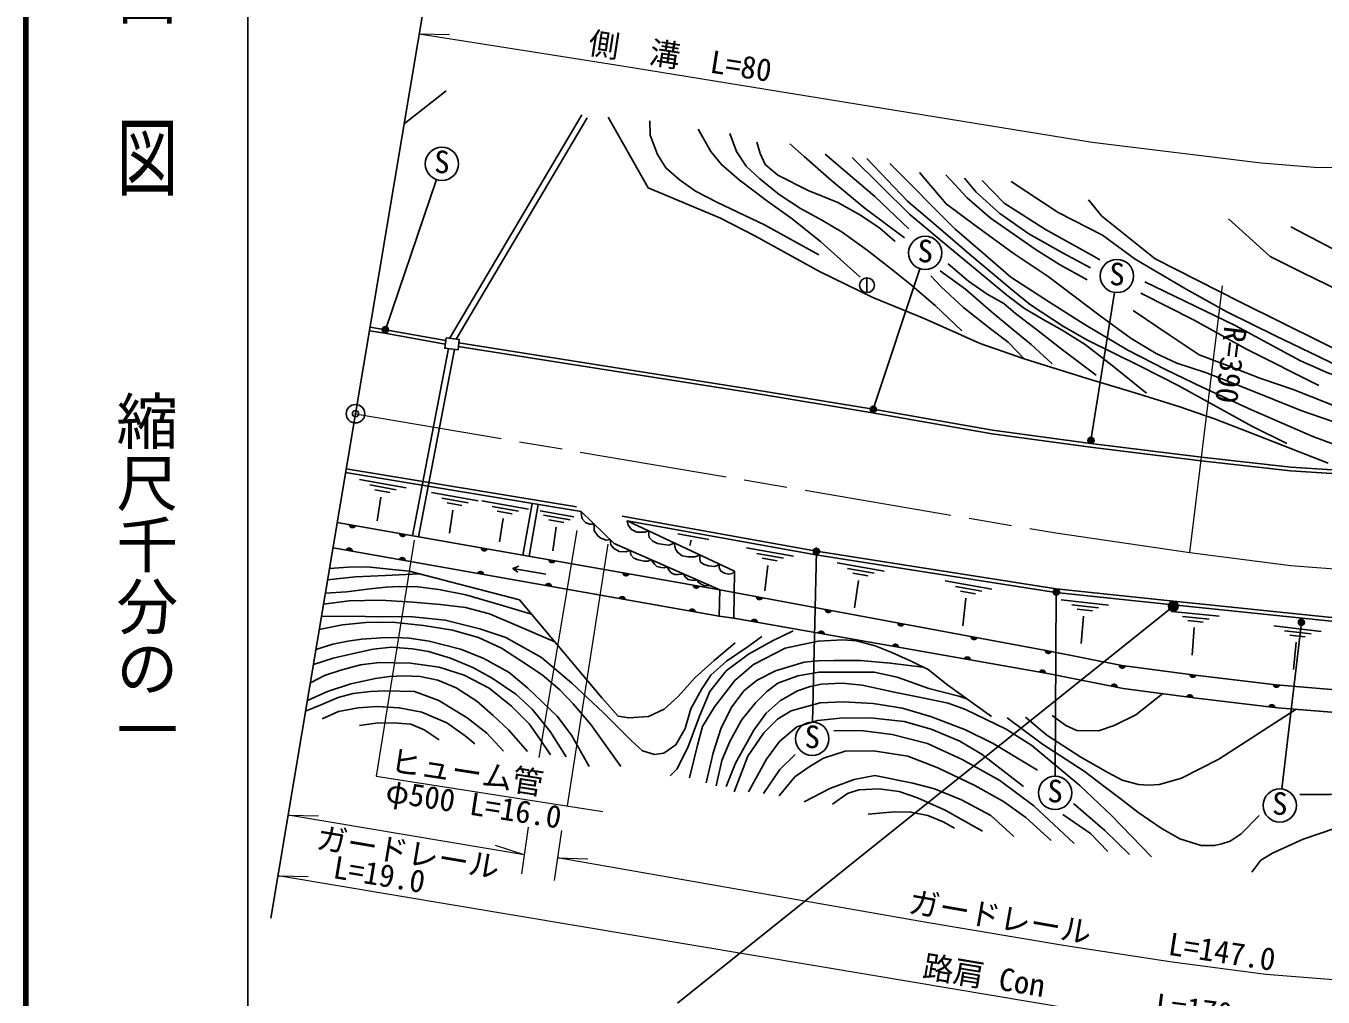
# Model space of a CAD drawing. Units: millimetres at full size, sheet at 1:1000; details may follow other scales. Extents: x 40000 to 680000, y 20000 to 380000.
# Drawn here: x 40000 to 145240, y 241803 to 320549 of the extents above; entities that cross this region are included whole.
import ezdxf
from ezdxf.enums import TextEntityAlignment as Align

# ---------------------------------------------------------------- set-up
doc = ezdxf.new("R2010")
doc.units = ezdxf.units.MM
doc.header["$LTSCALE"] = 1000
doc.header["$PDMODE"] = 32
doc.header["$PDSIZE"] = 500
doc.linetypes.add('CHAIN', pattern=[18.5, 12, -1.5, 3.5, -1.5])
for name, color, linetype, lineweight in [('M-BGD', 7, 'Continuous', 25), ('M-BGD-EXST', 7, 'Continuous', 25), ('M-BMK', 2, 'CHAIN', 13), ('M-BMK-OTRS', 5, 'Continuous', 25), ('M-BMK-SRVR', 3, 'Continuous', 25), ('M-STR-HTXT', 7, 'Continuous', 13), ('M-STR-STRC', 7, 'Continuous', 25), ('M-TTL', 2, 'Continuous', 140), ('M-TTL-BAND', 7, 'Continuous', 25)]:
    doc.layers.add(name, color=color, linetype=linetype, lineweight=lineweight)
doc.layers.add('M-OTRS', color=6, linetype='Continuous')
doc.styles.add('@ＭＳ ゴシック', font='')
doc.styles.add('ＭＳ ゴシック', font='')
doc.styles.get('@ＭＳ ゴシック').set_extended_font_data('@MS Gothic')
doc.styles.get('ＭＳ ゴシック').set_extended_font_data('MS Gothic')

msp = doc.modelspace()

# ---------------------------------------------------------------- hatches: boundary and pattern name
at = {"layer": 'M-BGD'}
for points in [[(66795, 280007), (66179, 280116, 0.84072)], [(70872, 279291), (70256, 279400, 0.84072)], [(65925, 278066), (66540, 277946, 0.84072)], [(77487, 278130), (76870, 278238, 0.84072)], [(70232, 277301), (70846, 277181, 0.84072)], [(82982, 277165), (82366, 277273, 0.84072)], [(76582, 276173), (77196, 276054, 0.84072)], [(88987, 276110), (88370, 276218, 0.84072)], [(82092, 275195), (82707, 275075, 0.84072)], [(94689, 275109), (94072, 275217, 0.84072)], [(88069, 274134), (88683, 274014, 0.84072)], [(99809, 274171), (99192, 274279, 0.84072)], [(93752, 273124), (94366, 273005, 0.84072)], [(105395, 273125), (104780, 273240, 0.84072)], [(98794, 272292), (99408, 272172, 0.84072)], [(104220, 271335), (104834, 271216, 0.84072)], [(111290, 272035), (110674, 272144, 0.84072)], [(110245, 270274), (110859, 270154, 0.84072)], [(117222, 270932), (116605, 271040, 0.84072)], [(116081, 269245), (116695, 269126, 0.84072)], [(123255, 269809), (122639, 269918, 0.84072)], [(122167, 268173), (122781, 268053, 0.84072)], [(129253, 268621), (128636, 268730, 0.84072)], [(134987, 267881), (134367, 267964, 0.84072)], [(127988, 267032), (128603, 266913, 0.84072)], [(134121, 266152), (134742, 266074, 0.84072)], [(141761, 267080), (141139, 267150, 0.84072)], [(140781, 265354), (141402, 265281, 0.84072)]]:
    msp.add_hatch(color=256, dxfattribs=at).paths.add_polyline_path(points)
at = {"layer": 'M-BGD-EXST'}
for points in [[(68943, 295801, 1), (69382, 296040, 0.41421), (69043, 296140, 0.41421)], [(108528, 289354, 1), (108967, 289593, 0.41421), (108628, 289693, 0.41421)], [(126189, 286820, 1), (126628, 287059, 0.41421), (126289, 287159, 0.41421)], [(103916, 277837, 1), (104355, 278076, 0.41421), (104016, 278176, 0.41421)], [(123377, 274529, 1), (123816, 274769, 0.41421), (123477, 274869, 0.41421)], [(143268, 272061, 1), (143708, 272300, 0.41421), (143368, 272400, 0.41421)]]:
    msp.add_hatch(color=256, dxfattribs=at).paths.add_polyline_path(points)
at = {"layer": 'M-STR-STRC'}
msp.add_hatch(color=256, dxfattribs=at).paths.add_polyline_path([(133434, 273711, 1), (132759, 273281, 0.41421), (133311, 273159, 0.41421)])

# ---------------------------------------------------------------- linework, layer by layer
at = {"layer": 'M-BGD'}
for p, q in [((70686, 312623), (74094, 315290)), ((74353, 295217), (85103, 313350)), ((74896, 295151), (85534, 313095)), ((142631, 304266), (150326, 300210)), ((108235, 300125), (108235, 298925)), ((74283, 294382), (71363, 279203)), ((74780, 294322), (71856, 279117)), ((85047, 281176), (65939, 284341)), ((84667, 281543), (65989, 284637)), ((67050, 283780), (70854, 283100)), ((67888, 283325), (70041, 282941)), ((68314, 282944), (69531, 282727)), ((68785, 282347), (68496, 280432)), ((72897, 282710), (76701, 282030)), ((73735, 282256), (75888, 281871)), ((74162, 281875), (75378, 281657)), ((74632, 281278), (74352, 279425)), ((76977, 282037), (80780, 281358)), ((77814, 281583), (79967, 281198)), ((78241, 281202), (79458, 280984)), ((81065, 281835), (80326, 277629)), ((81558, 281754), (80819, 277542)), ((81714, 281230), (84461, 280739)), ((65257, 280276), (96307, 274822)), ((78711, 280605), (78427, 278724)), ((81994, 280875), (84147, 280490)), ((82421, 280494), (83637, 280277)), ((83031, 279897), (82742, 277982)), ((92879, 279352), (95417, 278899)), ((93967, 278855), (93863, 278414)), ((98464, 278222), (102267, 277543)), ((99301, 277768), (101454, 277383)), ((99728, 277387), (100945, 277170)), ((100198, 276790), (99944, 274745)), ((105820, 277014), (109624, 276334)), ((79513, 276567), (79901, 276243)), ((106658, 276559), (108811, 276175)), ((107085, 276178), (108301, 275961)), ((107555, 275581), (107221, 273369)), ((114571, 275558), (118375, 274878)), ((115409, 275104), (117562, 274719)), ((115835, 274723), (117052, 274505)), ((116250, 274146), (116005, 271911)), ((123982, 274009), (127820, 273567)), ((124846, 273608), (127019, 273358)), ((125296, 273254), (126524, 273113)), ((125802, 272687), (125607, 270459)), ((132953, 273061), (136798, 272676)), ((133823, 272672), (136000, 272455)), ((134278, 272325), (135508, 272202)), ((134793, 271766), (134631, 269535)), ((141247, 271917), (145083, 271455)), ((142109, 271511), (144281, 271249)), ((142557, 271155), (143784, 271007)), ((143060, 270586), (142853, 268358))]:
    msp.add_line(p, q, dxfattribs=at)
for points in [[(145662, 285094), (139438, 287533), (136426, 288683), (133534, 289701), (129897, 290829), (126093, 291958), (121001, 293569), (117427, 294809), (112878, 296817), (108713, 298529), (104397, 300631), (99149, 303522), (96346, 304952), (90472, 307426), (87248, 313152)], [(90619, 312862), (90634, 311695), (91233, 310128), (91909, 309053), (93000, 308086), (94337, 307165), (96119, 306228), (99924, 304430), (104338, 302000)], [(107683, 300191), (104493, 303034), (102166, 304912), (100097, 306394), (97855, 308083), (96424, 309306), (95562, 310357), (94528, 312167)], [(97097, 311822), (97648, 310375), (98441, 309186), (99545, 308152), (101114, 306877), (102838, 305757), (104614, 304774), (106235, 303827), (108239, 302373), (110239, 300822), (111705, 299650), (113774, 297893), (115932, 295827)], [(99305, 311114), (99583, 310210), (99966, 309305), (101011, 308453), (103465, 307200), (105867, 306243), (107712, 305200), (109278, 304139), (110532, 303060)], [(111280, 303373), (108077, 305756), (105379, 307983), (103134, 309966), (101968, 310993)], [(104840, 310140), (108878, 306713), (111628, 304086)], [(107043, 309895), (111711, 305249), (114661, 302790), (117493, 300447), (119583, 298729), (121003, 297635), (122522, 296759), (124072, 295883), (125935, 294725), (128122, 293002), (130906, 290783)], [(108237, 309789), (111514, 306351), (113850, 304379), (116547, 302045), (120081, 299088), (121493, 297930), (124180, 296183), (126125, 295066), (130411, 292959), (133546, 291364), (139461, 288099), (142312, 286678)], [(148269, 285825), (144404, 287268), (139438, 289427), (135485, 291230), (132443, 292700), (129413, 294268), (125861, 296363), (123036, 298156), (119914, 300188), (117441, 302314), (115400, 304081), (110102, 309409)], [(112497, 308657), (114666, 306125), (117084, 304322), (120097, 302117), (122937, 300237), (127165, 297046), (129679, 295205), (131694, 293977), (133364, 293210), (135693, 292437), (138936, 291190), (143504, 289330), (145941, 288505), (149991, 287105)], [(114630, 308466), (116377, 306606), (118238, 304994), (120004, 303748), (121961, 302386), (123861, 301216), (126107, 299950)], [(126378, 300928), (124149, 302117), (121366, 303690), (119025, 305340), (117106, 307066), (116146, 308217)], [(117592, 308023), (119367, 306183), (122721, 304047), (126666, 301846), (127125, 301580)], [(151998, 290639), (150323, 291181), (148132, 292137), (144867, 293748), (141370, 295431), (137425, 297370), (134137, 299210), (129987, 301649), (127357, 303587), (123740, 305427), (119926, 307925)], [(126220, 306448), (127299, 305116), (131616, 301659), (138554, 298144), (148583, 293172), (152256, 291255), (161424, 288146), (163765, 287594), (165264, 287402), (166642, 287436), (168500, 287675), (170262, 288463), (175644, 291410), (180241, 293919), (183632, 295418), (185885, 296258), (187785, 296863), (189230, 297182), (191668, 297182), (193635, 296963), (196029, 296374), (200164, 295316), (202919, 289430)], [(137575, 304897), (140942, 301862), (143587, 300540), (148427, 298166)], [(126838, 292227), (124113, 294279), (121997, 295938), (120273, 297230), (119334, 298054), (117983, 298808), (116461, 299845), (114812, 301252)], [(121001, 293569), (119704, 294901), (118267, 295984), (116061, 297713), (114252, 299406), (113405, 300296)], [(114186, 300698), (116234, 299205), (118310, 297386), (120073, 295922), (121553, 294728), (123272, 293158)], [(130769, 299791), (138103, 296271), (143413, 293407), (145680, 292392), (148091, 291675), (151693, 290199)], [(144899, 291383), (139023, 294353), (134791, 296691), (130454, 298872)], [(129833, 297464), (132822, 295447), (135198, 293889), (137268, 293092), (140111, 292000), (142823, 291066), (145670, 289939), (147922, 288958), (152541, 286710)], [(74008, 294758), (69112, 295625), (67868, 295833)], [(74060, 295054), (69163, 295920), (67917, 296129)], [(75128, 294844), (98975, 291082), (108747, 289473), (118433, 287759), (126411, 286689), (135382, 285592), (142626, 284773), (145999, 284565)], [(75081, 294548), (98927, 290786), (108697, 289178), (118387, 287463), (126373, 286392), (135347, 285294), (142600, 284474), (145982, 284265)], [(64915, 278241), (96231, 272680), (96307, 274822), (87737, 278579), (85047, 281176)], [(85047, 281176), (85063, 280864), (85140, 280593), (85394, 280277), (85712, 280147), (86104, 280156), (86107, 279627), (86388, 279211), (86649, 279002), (87086, 278857), (87391, 278914), (87451, 278461), (87680, 278191), (88127, 277941), (88679, 277899), (89027, 278014), (89085, 277660), (89325, 277400), (89669, 277264), (90168, 277160), (90460, 277160), (90726, 277269), (90986, 276906), (91197, 276706), (91544, 276622), (91785, 276611), (92022, 276701), (92195, 276401), (92353, 276202), (92616, 276076), (92931, 276076), (93162, 276081), (93325, 276130), (93515, 275849), (93727, 275668), (94007, 275615), (94205, 275586), (94458, 275633), (94551, 275450), (94775, 275280), (94999, 275182), (95209, 275153), (95493, 275179)], [(88374, 280787), (104136, 277956), (113758, 276433), (123588, 274899), (133113, 273896), (147507, 272414), (156669, 271705), (164283, 271281), (170112, 271192), (176741, 271305), (183124, 271328), (194515, 271553), (202547, 271852), (211825, 272382), (234726, 273446)], [(97429, 272527), (97478, 276329), (88779, 280410)], [(88779, 280410), (88866, 280066), (89136, 279722), (89557, 279497), (90203, 279492), (90516, 279595), (90572, 279058), (90868, 278769), (91244, 278581), (91714, 278502), (92199, 278451), (92602, 278616), (92705, 278133), (92886, 277851), (93247, 277577), (93731, 277505), (94267, 277512), (94677, 277643), (94675, 277321), (94740, 277068), (95029, 276866), (95369, 276765), (95861, 276721), (96095, 276785), (96255, 276902), (96255, 276603), (96371, 276350), (96665, 276175), (97004, 276093), (97287, 276149), (97478, 276329)], [(88779, 280410), (104086, 277660), (113712, 276137), (123549, 274601), (133082, 273598), (147480, 272115), (156649, 271405), (164272, 270981), (170112, 270892), (176744, 271005), (183128, 271028), (194524, 271253), (202561, 271552), (211841, 272083), (234841, 273151)], [(64477, 275628), (66734, 275866), (69176, 275998), (71904, 276122)], [(97537, 270514), (95836, 269105), (94301, 267716), (92911, 266161), (91771, 265145), (90505, 264544), (88911, 264440), (88051, 264587), (86751, 266037), (80037, 274014), (71103, 276329), (69461, 276504), (67696, 276698), (66155, 276653), (64634, 276565)], [(82169, 276104), (79513, 276567), (79988, 276740)], [(64295, 274544), (66011, 274674), (67922, 274900), (69207, 275033), (70316, 275105), (71806, 275054), (73506, 274847), (75684, 274426), (78469, 273594), (81023, 272843)], [(96307, 274822), (97456, 274603), (122923, 269866), (128920, 268678), (134863, 267895), (141426, 267118), (147839, 266587), (159440, 265642), (165082, 265253), (174209, 265058), (189468, 265169), (221692, 266511), (221804, 264661)], [(64148, 273673), (66224, 273939), (68753, 273977), (71384, 273837), (73622, 273637), (75667, 273403), (77618, 272886), (79815, 271934), (82907, 270604)], [(63978, 272657), (66099, 272695), (68997, 272645), (71120, 272671), (74024, 272370), (76823, 271664), (78929, 270958), (81817, 269346), (84278, 267246), (86840, 264889), (89096, 262609), (90031, 261764), (91003, 261468), (91744, 261583), (92733, 262258), (93491, 263591), (93935, 265172), (94825, 266802), (95566, 267902), (96832, 269043), (98595, 270224), (99715, 271053)], [(96231, 272680), (97429, 272527), (123035, 268015), (129032, 266827), (134976, 266044), (141538, 265267), (147951, 264736), (159552, 263791), (165194, 263402), (174321, 263207), (189580, 263318), (221804, 264661)], [(88263, 260498), (85837, 263897), (84395, 265586), (83315, 266727), (81873, 267925), (80214, 269026), (78581, 270088), (76729, 270968), (74604, 271551), (72245, 271939), (69738, 272201), (67587, 272188), (65696, 271994), (63803, 271612)], [(63529, 269981), (64901, 270409), (66122, 270648), (67256, 270836), (68792, 270925), (69944, 270965), (71085, 270908), (72712, 270649), (75265, 270021), (77106, 269285), (79203, 268117), (80724, 266837), (83091, 264590), (84272, 263051), (85683, 260511)], [(92260, 259744), (92816, 260287), (93698, 262050), (94650, 264590), (95491, 266584), (96822, 268257), (98627, 269613), (100567, 270697), (102249, 271511)], [(93833, 259586), (94491, 262218), (94904, 263754), (95860, 265336), (97521, 267481), (99042, 268756), (101612, 270087), (104275, 270650), (106280, 270756), (107398, 270686), (108912, 270272), (110265, 269754), (111869, 269003), (113188, 268357), (114798, 267102), (118338, 264551)], [(83843, 261285), (82545, 263334), (81079, 265146), (79742, 266375), (77839, 267666), (76267, 268521), (74434, 269272), (72653, 269813), (71361, 270040), (69661, 270178), (68163, 270002), (66589, 269649), (64939, 269284), (63326, 268775)], [(63077, 267287), (64230, 267870), (65537, 268312), (67133, 268754), (68690, 268927), (71190, 268888), (73516, 268562), (75554, 267908), (77573, 266852), (79399, 265391), (80822, 263950), (81674, 262780), (82565, 261453)], [(112773, 268560), (110107, 268872), (107715, 269083), (105583, 269083), (104241, 269066), (103145, 268959), (100827, 268267), (99320, 267499), (98271, 266657), (97265, 265342), (96393, 263628), (95758, 261605), (95196, 259165)], [(62837, 265857), (64473, 266588), (66357, 267199), (68360, 267640), (69510, 267797), (70681, 267858), (71984, 267797), (73410, 267508), (74900, 266890), (76592, 265795), (77919, 264623), (79168, 263431), (80706, 261702)], [(96009, 258943), (96467, 260996), (97103, 262518), (98063, 264246), (99187, 265667), (100104, 266568), (101005, 267262), (102616, 267853), (104346, 268148), (106474, 268134), (108824, 268134), (110686, 267735), (113258, 266819), (115683, 266201), (116344, 265988)], [(62691, 264985), (63995, 265530), (65320, 266101), (66550, 266413), (67945, 266577), (69123, 266646), (71533, 266571), (73502, 265842), (75810, 264434), (77388, 263213), (78746, 261754)], [(96816, 258871), (97568, 260767), (99052, 263453), (100048, 264824), (101232, 265838), (102603, 266626), (103640, 266995), (104556, 267174), (106216, 267255), (107845, 267092), (110572, 266505), (112737, 266059), (114823, 265636), (116236, 265126), (119540, 263529), (121620, 262189), (125513, 258956), (128071, 256524), (131325, 253178)], [(123251, 264622), (124382, 263826), (125259, 263426), (127012, 263387), (128283, 263814), (130038, 264682), (132233, 266405)], [(64028, 264361), (65346, 264960), (66949, 265245), (68462, 265364), (70290, 265260), (72117, 264915), (74155, 264032), (75623, 262984), (76417, 262325)], [(97462, 258448), (98568, 261346), (99881, 263224), (100970, 264325), (102097, 265009), (104443, 265672), (106304, 265735), (108736, 265596), (111116, 265229), (113484, 264533), (116237, 263468), (118466, 262367), (122075, 260203)], [(98622, 258430), (100071, 261094), (101145, 262525), (102541, 263706), (104255, 264226), (106050, 264410), (108482, 264437), (111246, 264148), (113432, 263516), (115780, 262559), (117583, 261464), (120942, 258888)], [(140059, 256521), (138588, 255025), (137700, 254449), (137031, 254218), (136408, 254080), (135347, 254103), (133617, 254645), (132097, 255501), (130224, 256793), (128989, 257750), (127450, 258912), (125862, 260121), (122479, 262298), (119600, 264437)], [(121110, 264495), (122824, 263029), (125583, 261244), (127773, 260005), (128952, 259376), (130274, 259030), (131087, 258990), (131961, 259030), (133750, 259559), (136779, 261103), (143053, 265141)], [(67054, 263822), (68387, 264002), (69825, 264047), (71218, 263942), (72297, 263478), (73525, 262670)], [(105545, 263384), (107734, 263424), (110288, 263080), (113147, 262351), (115965, 261074), (119005, 259352), (121762, 257306), (125046, 254267)], [(143355, 258229), (145855, 258229), (147792, 258669), (150380, 259532), (156985, 262293)], [(99849, 258299), (101166, 260264), (102403, 261459)], [(101105, 258116), (102383, 259656), (103538, 260466), (104714, 261175), (106477, 261743), (108768, 261763), (111545, 261338), (113998, 260385), (116998, 258967), (119309, 257670), (121134, 256354), (123181, 254490)], [(103133, 257630), (105221, 258704), (107207, 259453), (108869, 259757), (111951, 259149), (113714, 258683), (115904, 257792), (118275, 256536), (120140, 254814)], [(105444, 257448), (106648, 258304), (107577, 258617), (109207, 258690), (110847, 258482), (112330, 257949), (114586, 256947), (117605, 255246)], [(108330, 256644), (110481, 256822), (111797, 256801), (113166, 256519), (114419, 256018), (115349, 255507)], [(124988, 257497), (127542, 255314), (129534, 253367)], [(124117, 256612), (126361, 255078), (127778, 253618)], [(161593, 256392), (157765, 256466), (154475, 256523), (151983, 256314), (149092, 256048), (146253, 255496), (143628, 254602), (141136, 253481), (140204, 252892), (139462, 251922)]]:
    msp.add_lwpolyline(points, dxfattribs=at)
msp.add_lwpolyline([(74084, 295249), (75161, 295120), (75061, 294288), (73984, 294418)], close=True, dxfattribs=at)
msp.add_circle((108235, 299525), 600, dxfattribs=at)
at = {"layer": 'M-BGD-EXST'}
for p, q in [((69163, 295920), (73315, 308091)), ((108747, 289473), (112535, 300859)), ((126408, 286939), (128307, 298938)), ((104136, 277956), (103827, 264099)), ((123597, 274649), (123505, 259701)), ((143488, 272181), (141887, 258676))]:
    msp.add_line(p, q, dxfattribs=at)
for centre, radius in [((73751, 309368), 1350), ((112961, 302140), 1350), ((128518, 300272), 1350), ((69163, 295920), 250), ((108747, 289473), 250), ((126408, 286939), 250), ((104136, 277956), 250), ((123597, 274649), 250), ((143488, 272181), 250), ((103797, 262750), 1350), ((123496, 258351), 1350), ((141728, 257336), 1350)]:
    msp.add_circle(centre, radius, dxfattribs=at)
at = {"layer": 'M-BMK'}
msp.add_lwpolyline([(66738, 289103), (123550, 279434), (134434, 277845), (142620, 276785), (155633, 275853), (164550, 275235), (165566, 275235), (170764, 275130), (199491, 275841), (265710, 279026), (365633, 283752), (441283, 287149)], dxfattribs=at)
at = {"layer": 'M-BMK-OTRS'}
msp.add_line((73029, 326587), (59873, 248196), dxfattribs=at)
at = {"layer": 'M-BMK-SRVR'}
msp.add_circle((66738, 289103), 750, dxfattribs=at)
at = {"layer": 'M-OTRS'}
msp.add_point((66738, 289103), dxfattribs=at)
at = {"layer": 'M-STR-HTXT'}
for p, q in [((71907, 319899), (74361, 319861)), ((134434, 277845), (137082, 299488)), ((84700, 279646), (81625, 261240)), ((87198, 278522), (83910, 257309)), ((80427, 253344), (61276, 256558)), ((61276, 256558), (63730, 256493)), ((80756, 255583), (80201, 251807)), ((83443, 255297), (82852, 251240)), ((80427, 253344), (78086, 254083)), ((83124, 253104), (85577, 253019)), ((60451, 251641), (62905, 251576))]:
    msp.add_line(p, q, dxfattribs=at)
for points in [[(71907, 319899), (88385, 317320), (126506, 311124), (140215, 309443), (144553, 309096), (148351, 309051)], [(71509, 278844), (68415, 259711), (86808, 256860)], [(235245, 244649), (205574, 243274), (181270, 242185), (171661, 242015), (166060, 242065), (153952, 242574), (140587, 243625), (132994, 244623), (124350, 245949), (113069, 247842), (83124, 253104)], [(236865, 239868), (210143, 238568), (185850, 237478), (173399, 237123), (167395, 237150), (158471, 237381), (141265, 238511), (131236, 239778), (108543, 243570), (60451, 251641)]]:
    msp.add_lwpolyline(points, dxfattribs=at)
at = {"layer": 'M-STR-STRC'}
msp.add_line((133097, 273496), (92865, 241296), dxfattribs=at)
msp.add_circle((133097, 273496), 400, dxfattribs=at)
at = {"layer": 'M-TTL'}
msp.add_line((40000, 380000), (40000, 20000), dxfattribs=at)
at = {"layer": 'M-TTL-BAND'}
msp.add_line((58000, 370000), (58000, 20000), dxfattribs=at)

# ---------------------------------------------------------------- texts
at = {"layer": 'M-BGD-EXST', "style": 'ＭＳ ゴシック'}
for p in [(73096, 308076), (112306, 300848), (127862, 298979), (103141, 261457), (122841, 257058), (141073, 256043)]:
    msp.add_text('S', height=1833, rotation=358.508, dxfattribs=at).set_placement(p, align=Align.BOTTOM_LEFT)
at = {"layer": 'M-STR-HTXT', "style": 'ＭＳ ゴシック'}
for s, rotation, p in [('側\u3000溝\u3000L=80', 351.107, (85451, 317780)), ('R=390', 263.025, (136696, 296331)), ('ヒューム管', 351.187, (69380, 259562)), ('φ500 L=16.0', 351.187, (69014, 257116)), ('ガードレール', 350.473, (63365, 253331)), ('L=19.0', 350.473, (64743, 250921)), ('ガードレール', 350.035, (111405, 248135)), ('L=147.0', 351.277, (132512, 244697)), ('路肩 Con', 350.514, (112567, 242897)), ('L=170.0', 352.803, (131488, 239746))]:
    msp.add_text(s, height=1833, rotation=rotation, dxfattribs=at).set_placement(p, align=Align.BOTTOM_LEFT)
at = {"layer": 'M-TTL-BAND', "style": '@ＭＳ ゴシック', "width": 1.4}
msp.add_text('平  面  図', height=3666, rotation=270, dxfattribs=at).set_placement((49777, 306475), align=Align.MIDDLE_RIGHT)
at = {"layer": 'M-TTL-BAND', "style": '@ＭＳ ゴシック'}
msp.add_text('縮尺千分の一', height=3666, rotation=270, dxfattribs=at).set_placement((49777, 261030), align=Align.MIDDLE_RIGHT)

doc.saveas('drawing.dxf')
